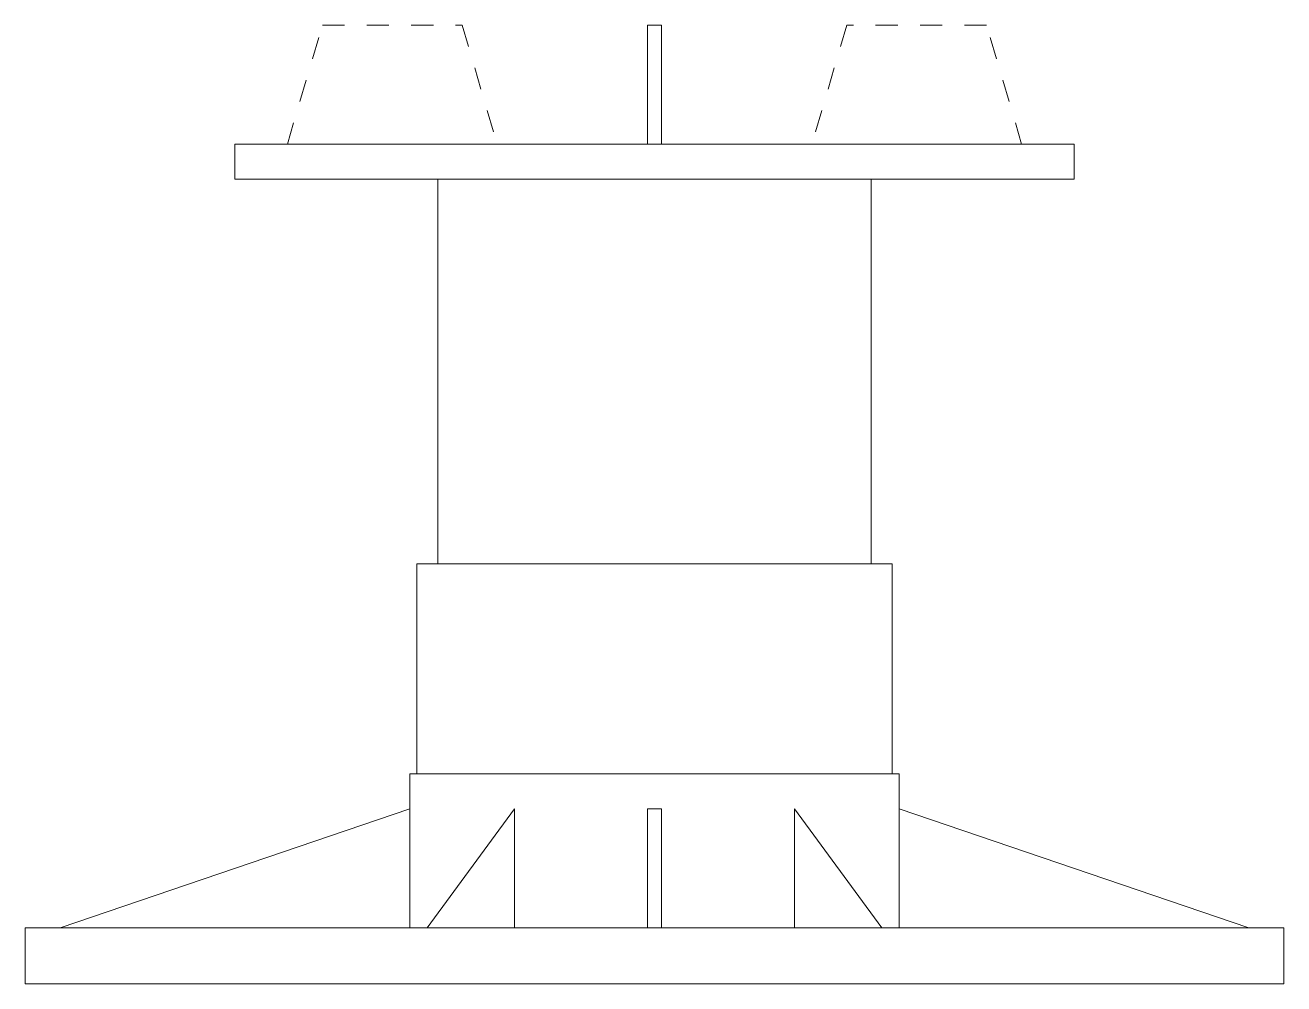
# Model space of a CAD drawing. Header units: metres. Extents: x -90 to 90, y 0 to 137.
import ezdxf

# ---------------------------------------------------------------- set-up
doc = ezdxf.new("R2010")
doc.units = ezdxf.units.M
doc.linetypes.add('Dash', pattern=[6.35, 3.175, -3.175])
doc.layers.add('A-DETL-GENF', color=92, linetype='Continuous', lineweight=18)
doc.layers.add('A-DETL-GENF-HDLN', color=1, linetype='Dash', lineweight=18)

# ---------------------------------------------------------------- blocks, each defined once
blk = doc.blocks.new('47 verstelbare tegeldrager - 47 DI verstelbare tegeldrager-1583559-00_0 Basismaterialen')
at = {"layer": 'A-DETL-GENF'}
for p, q in [((1, 137), (-1, 137)), ((-1, 137), (-1, 120)), ((1, 120), (1, 137)), ((60, 120), (-60, 120)), ((-60, 120), (-60, 115)), ((60, 115), (60, 120)), ((-60, 115), (0, 115)), ((31, 115), (-31, 115)), ((-31, 115), (-31, 60)), ((0, 115), (60, 115)), ((31, 60), (31, 115)), ((34, 60), (-34, 60)), ((-34, 60), (-34, 30)), ((34, 30), (34, 60)), ((34, 30), (34, 60)), ((-35, 30), (-35, 8)), ((-35, 30), (35, 30)), ((35, 8), (35, 30)), ((-85, 8), (-35, 25)), ((-20, 25), (-32.5, 8)), ((-20, 8), (-20, 25)), ((1, 25), (-1, 25)), ((-1, 25), (-1, 8)), ((1, 8), (1, 25)), ((20, 8), (20, 25)), ((20, 25), (32.5, 8)), ((35, 25), (85, 8)), ((90, 8), (-90, 8)), ((-90, 8), (-90, 0)), ((-32.5, 8), (-20, 8)), ((32.5, 8), (20, 8)), ((90, 0), (90, 8)), ((-90, 0), (90, 0))]:
    blk.add_line(p, q, dxfattribs=at)
at = {"layer": 'A-DETL-GENF-HDLN'}
for p, q in [((-52.5, 120), (-47.5, 137)), ((-47.5, 137), (-27.5, 137)), ((-27.5, 137), (-22.5, 120)), ((27.5, 137), (22.5, 120)), ((47.5, 137), (27.5, 137)), ((52.5, 120), (47.5, 137))]:
    blk.add_line(p, q, dxfattribs=at)

msp = doc.modelspace()

# ---------------------------------------------------------------- block references
msp.add_blockref('47 verstelbare tegeldrager - 47 DI verstelbare tegeldrager-1583559-00_0 Basismaterialen', (0, 0))

doc.saveas('drawing.dxf')
